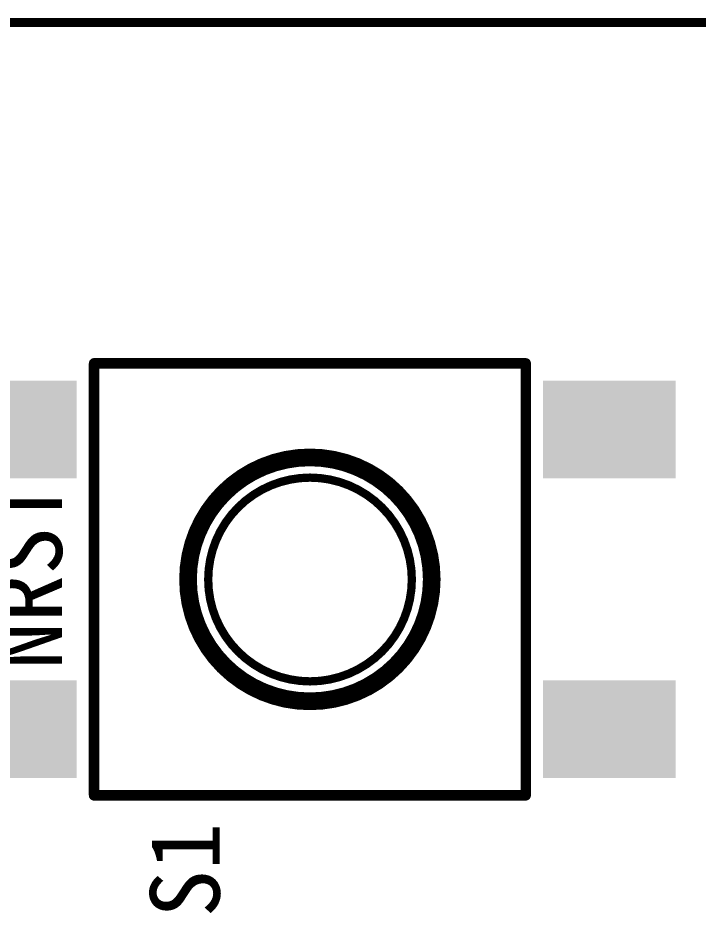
# Model space of a CAD drawing. Header units: millimetres. Extents: x 2043 to 2402, y 736 to 931.
# Drawn here: x 2241.62 to 2251.39, y 828.41 to 841.26 of the extents above; entities that cross this region are included whole.
import ezdxf

# ---------------------------------------------------------------- set-up
doc = ezdxf.new("R2010")
doc.units = ezdxf.units.MM
for name, color, linetype in [('TopOverlay', 2, 'Continuous'), ('TopPaste', 8, 'Continuous'), ('TopSolder', 216, 'Continuous')]:
    doc.layers.add(name, color=color, linetype=linetype)
doc.styles.get("Standard").update_dxf_attribs({"font": '', "height": 0.8})
doc.styles.get('Standard').set_extended_font_data('SimHei')

# ---------------------------------------------------------------- blocks, each defined once
blk = doc.blocks.new('SW6X6_12')
at = {"layer": 'TopOverlay', "const_width": 0.15}
for points in [[(-3.1, 3.1), (-3.1, -3.1)], [(-3.1, 3.1), (3.1, 3.1)], [(3.1, 3.1), (3.1, -3.1)], [(-3.1, -3.1), (3.1, -3.1)]]:
    blk.add_lwpolyline(points, dxfattribs=at)
at = {"layer": 'TopOverlay'}
for points, const_width in [([(-3.137, 3.1, 1), (-3.062, 3.1, 1)], 0.075), ([(-3.137, 3.1, 1), (-3.062, 3.1, 1)], 0.075), ([(3.062, 3.1, 1), (3.137, 3.1, 1)], 0.075), ([(3.062, 3.1, 1), (3.137, 3.1, 1)], 0.075), ([(1.75, 0, 1), (-1.75, 0, 1)], 0.254), ([(-1.813, 0, 1), (-1.686, 0, 1)], 0.127), ([(1.686, 0, 1), (1.813, 0, 1)], 0.127), ([(-3.137, -3.1, 1), (-3.062, -3.1, 1)], 0.075), ([(-3.137, -3.1, 1), (-3.062, -3.1, 1)], 0.075), ([(3.062, -3.1, 1), (3.137, -3.1, 1)], 0.075), ([(3.062, -3.1, 1), (3.137, -3.1, 1)], 0.075)]:
    blk.add_lwpolyline(points, format="xyb", close=True, dxfattribs=dict(at, const_width=const_width))
at = {"layer": 'TopPaste'}
for points in [[(-5.15, 1.55), (-3.45, 1.55), (-5.15, 2.75), (-3.45, 2.75)], [(3.45, 1.55), (5.15, 1.55), (3.45, 2.75), (5.15, 2.75)], [(-5.15, -2.75), (-3.45, -2.75), (-5.15, -1.55), (-3.45, -1.55)], [(3.45, -2.75), (5.15, -2.75), (3.45, -1.55), (5.15, -1.55)]]:
    blk.add_solid(points, dxfattribs=at)
at = {"layer": 'TopSolder'}
for points in [[(-5.252, 1.448), (-3.348, 1.448), (-5.252, 2.852), (-3.348, 2.852)], [(3.348, 1.448), (5.252, 1.448), (3.348, 2.852), (5.252, 2.852)], [(-5.252, -2.852), (-3.348, -2.852), (-5.252, -1.448), (-3.348, -1.448)], [(3.348, -2.852), (5.252, -2.852), (3.348, -1.448), (5.252, -1.448)]]:
    blk.add_solid(points, dxfattribs=at)

msp = doc.modelspace()

# ---------------------------------------------------------------- linework, layer by layer
at = {"color": 7}
for points, const_width in [([(2298.815, 841.196), (2083.815, 841.196)], 0.128), ([(2242.717, 830.101), (2242.717, 836.301)], 0.119), ([(2248.917, 836.301), (2242.717, 836.301)], 0.119), ([(2248.917, 830.101), (2248.917, 836.301)], 0.119), ([(2248.917, 830.101), (2242.717, 830.101)], 0.119)]:
    msp.add_lwpolyline(points, dxfattribs=dict(at, const_width=const_width))
for points, const_width in [([(2242.717, 836.271, 1), (2242.717, 836.33, 1)], 0.0595), ([(2242.717, 836.271, 1), (2242.717, 836.33, 1)], 0.0595), ([(2248.917, 836.271, 1), (2248.917, 836.33, 1)], 0.0595), ([(2248.917, 836.271, 1), (2248.917, 836.33, 1)], 0.0595), ([(2245.817, 834.951, 1), (2245.817, 831.451, 1)], 0.119), ([(2245.817, 834.921, 1), (2245.817, 834.98, 1)], 0.0595), ([(2245.817, 834.663, 1), (2245.817, 831.739, 1)], 0.119), ([(2245.817, 834.633, 1), (2245.817, 834.692, 1)], 0.0595), ([(2245.817, 831.709, 1), (2245.817, 831.768, 1)], 0.0595), ([(2245.817, 831.421, 1), (2245.817, 831.48, 1)], 0.0595), ([(2242.717, 830.071, 1), (2242.717, 830.13, 1)], 0.0595), ([(2242.717, 830.071, 1), (2242.717, 830.13, 1)], 0.0595), ([(2248.917, 830.071, 1), (2248.917, 830.13, 1)], 0.0595), ([(2248.917, 830.071, 1), (2248.917, 830.13, 1)], 0.0595)]:
    msp.add_lwpolyline(points, format="xyb", close=True, dxfattribs=dict(at, const_width=const_width))

# ---------------------------------------------------------------- block references
at = {"color": 7, "rotation": 180}
msp.add_blockref('SW6X6_12', (2245.815, 833.203), dxfattribs=at)

# ---------------------------------------------------------------- texts
at = {"color": 7}
for s, p in [('NRST', (2242.255, 831.907)), ('S1', (2244.52, 828.351))]:
    msp.add_text(s, height=1, rotation=90, dxfattribs=at).set_placement(p)

doc.saveas('drawing.dxf')
